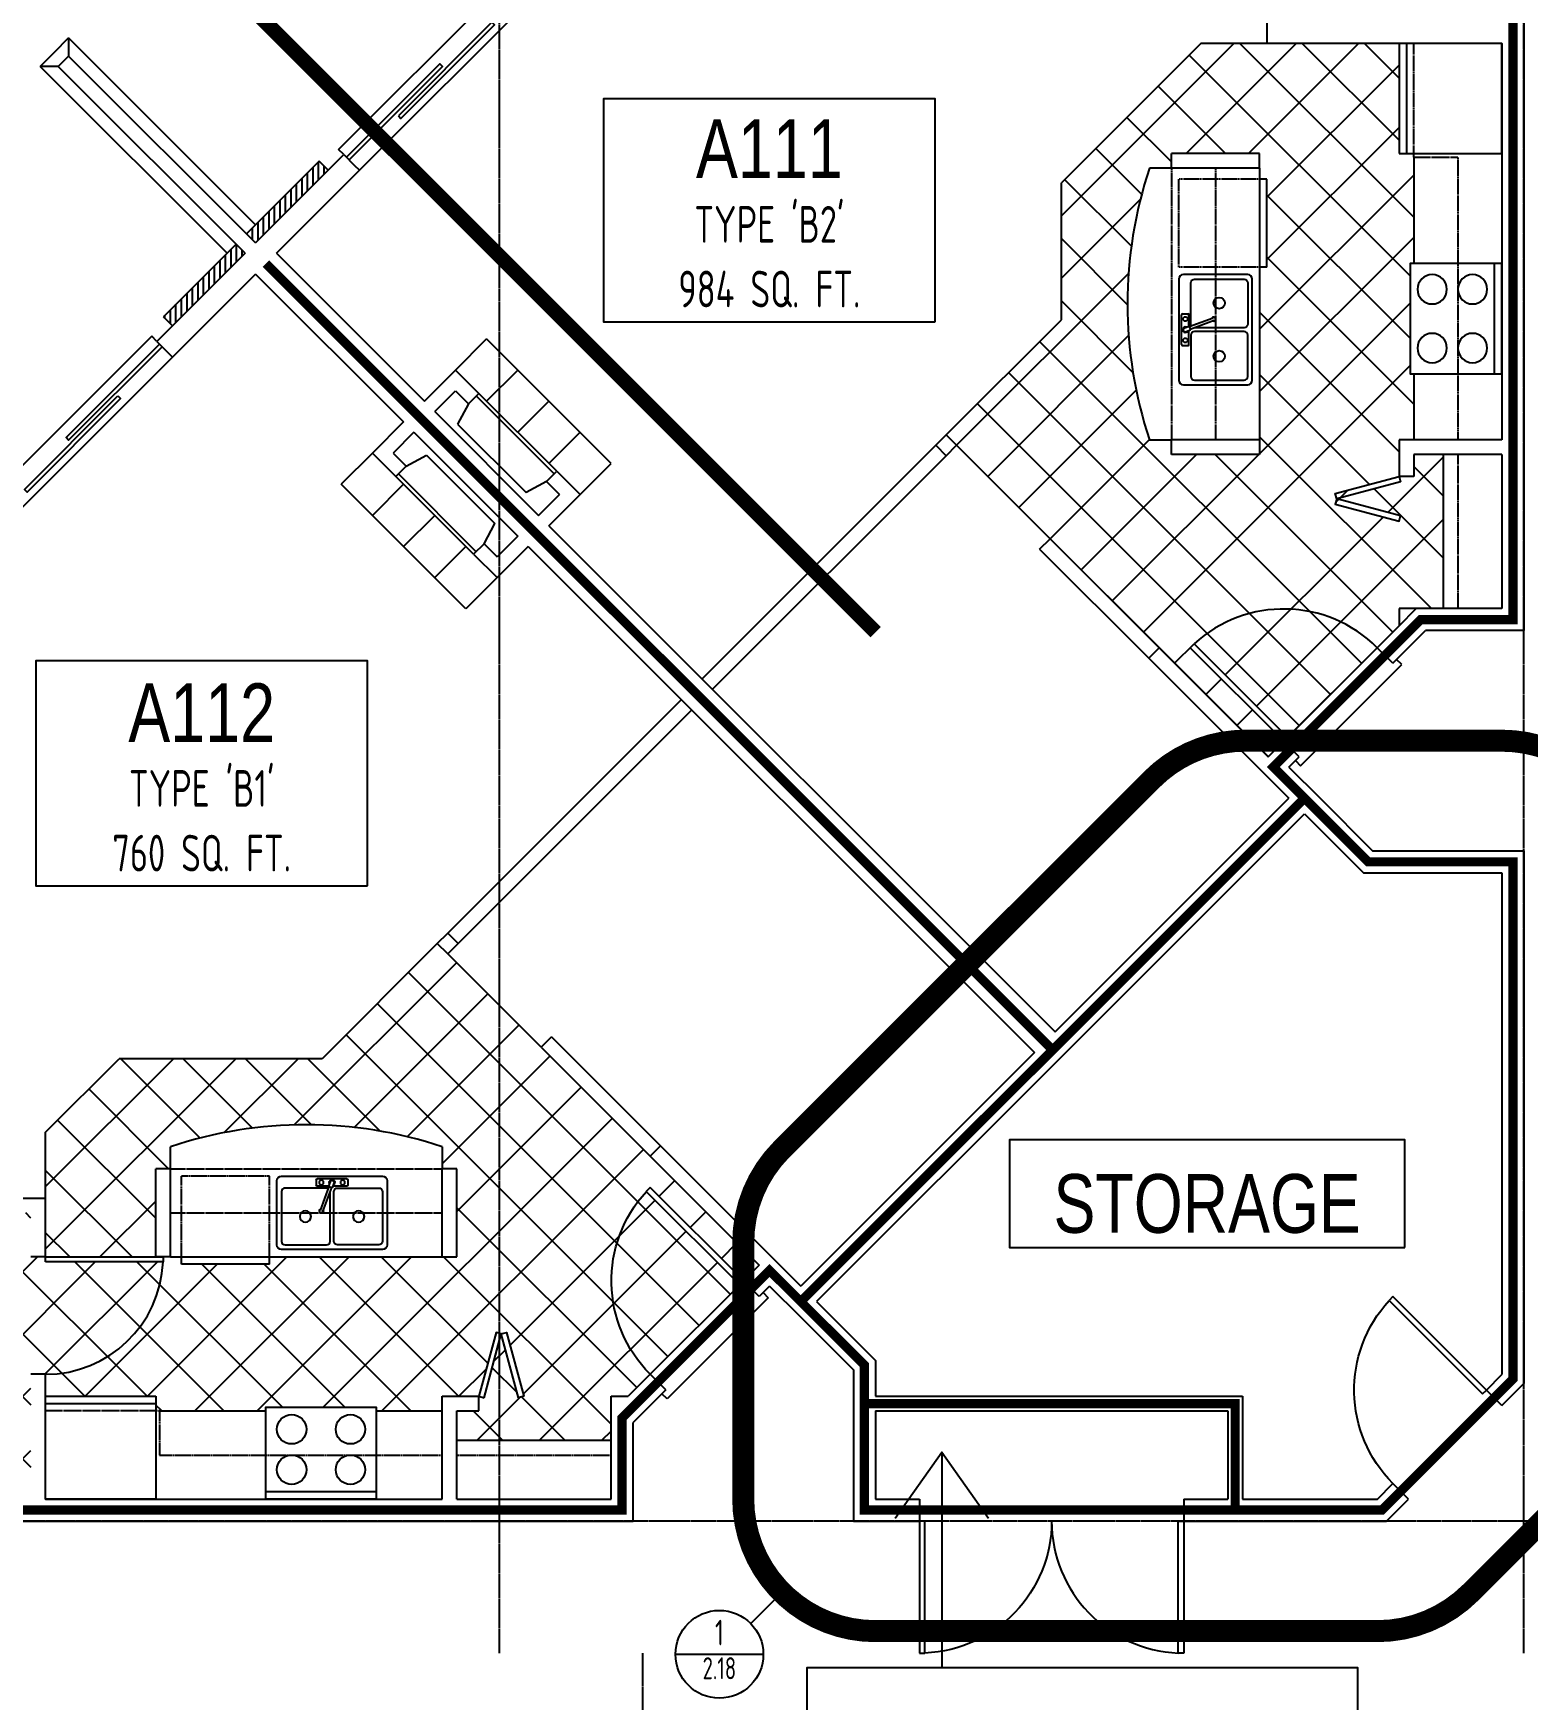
# Model space of a CAD drawing. Extents: x -2060 to 2145, y -590 to 992.
# Drawn here: x -630.6 to -223.6, y 29.4 to 483.4 of the extents above; entities that cross this region are included whole.
import ezdxf
from ezdxf.enums import TextEntityAlignment as Align

# ---------------------------------------------------------------- set-up
doc = ezdxf.new("R2010")
doc.units = 0
doc.header["$MEASUREMENT"] = 0
for name, pattern in [('CENTER2', [1.125, 0.75, -0.125, 0.125, -0.125]), ('GRIDLINE', [1.53125, 1.375, -0.0625, 0.03125, -0.0625]), ('HIDDEN2', [0.1875, 0.125, -0.0625])]:
    doc.linetypes.add(name, pattern=pattern)
doc.layers.get('0').update_dxf_attribs({"linetype": 'CONTINUOUS'})
for name, color, linetype in [('3', 85, 'CONTINUOUS'), ('FIRE SEPARATIONS', 44, 'CENTER2'), ('FURNITURE', 51, 'CONTINUOUS'), ('GRIDLINES', 65, 'GRIDLINE'), ('HATCH', 92, 'CONTINUOUS'), ('HIDDEN', 64, 'HIDDEN2'), ('STAIRS', 101, 'CONTINUOUS'), ('TEXT', 82, 'CONTINUOUS'), ('WALL', 215, 'CONTINUOUS')]:
    doc.layers.add(name, color=color, linetype=linetype)
doc.styles.add('128-AT', font='architxt.shx', dxfattribs={"width": 0.8, "height": 12})
doc.styles.add('128-ATT', font='archtitl.shx', dxfattribs={"width": 0.8, "height": 16})
doc.styles.add('AT', font='architxt.shx', dxfattribs={"width": 0.8})
doc.dimstyles.new('DIM96', dxfattribs={"dimscale": 96, "dimtxt": 0.09375, "dimasz": 0.09375, "dimexe": 0.0625, "dimexo": 0.0625, "dimgap": 0.0625, "dimtad": 1, "dimtoh": 1, "dimdec": 3, "dimzin": 3, "dimdsep": 46, "dimlunit": 4, "dimtxsty": 'AT', "dimcen": 0.09375, "dimdle": 0.0625, "dimclrd": 256, "dimclre": 256, "dimclrt": 82, "dimadec": 0, "dimazin": 0, "dimtfac": 1, "dimtdec": 3, "dimtofl": 0, "dimtmove": 2, "dimatfit": 3, "dimfxl": 1, "dimfrac": 2, "dimtolj": 1, "dimtzin": 0, "dimlwd": -1, "dimlwe": -1, "dimarcsym": 0})

# ---------------------------------------------------------------- blocks, each defined once
blk = doc.blocks.new('DOOR')
for p, q in [((0, 1), (0.0416666666667425, 1)), ((0, 0), (0, 1)), ((0.0416666666667425, 1), (0.0416666666667425, 0)), ((0.0416666666667425, 0), (0, 0))]:
    blk.add_line(p, q)
blk.add_arc((0, 0), 1, 0, 87.6119845367269)
blk = doc.blocks.new('DETAIL')
blk.add_line((650.3124458404477, 827), (674.2392682238292, 827))
blk.add_circle((662.2758570321384, 827), 11.96341119169073)
at = {"style": 'AT', "width": 0.8}
for tag, height, p in [('X', 7, (662.2758570321384, 829.4104423684057)), ('A-X.XX', 6, (662.2758570321384, 820.1988925270375))]:
    blk.add_attdef(tag, text='', height=height, dxfattribs=at).set_placement(p, align=Align.CENTER)
blk = doc.blocks.new('BF30')
at = {"flags": 128}
for points in [[(1.448888739433584, -0.3882285676537833), (6.107631551278956, 16.99843630554946), (4.658742811845371, 17.38666487320321), (0, 0)], [(10.76637436312433, -0.3882285676537833), (6.107631551278956, 16.99843630554946), (7.556520290712541, 17.38666487320321), (12.21526310255791, 0)]]:
    blk.add_lwpolyline(points, close=True, dxfattribs=at)
blk = doc.blocks.new('Fridge')
blk.add_line((30, -26), (0, -26))
blk.add_lwpolyline([(0, -28), (0, 0), (30, 0), (30, -28)], close=True)
blk = doc.blocks.new('RANGE')
blk.add_line((15, 2), (-15, 2))
blk.add_lwpolyline([(-15, 0), (-15, 25), (15, 25), (15, 0)], close=True)
for centre in [(-8, 19), (8, 19), (-8, 8), (8, 8)]:
    blk.add_circle(centre, 4)
blk = doc.blocks.new('KITSINK26')
for p, q in [((-4.30649740381159, -2.999999999999886), (-4.30649740381159, -4.499999999999772)), ((-4.05649740381159, -2.749999999999886), (4.05649740381159, -2.749999999999772)), ((-0.533927452665921, -3.948686581860215), (-0.077963886036514, -5.173990592625614)), ((0.5339274526661484, -3.551313418139102), (0.9898910192957828, -4.776617428904273)), ((4.30649740381159, -2.999999999999772), (4.30649740381159, -4.499999999999772)), ((-4.05649740381159, -4.749999999999772), (-0.2357404550616593, -4.749999999999772)), ((0.9898910192957828, -4.776617428904273), (-0.077963886036514, -5.173990592625614)), ((2.490692747960792, -11.61422182801459), (0.0732029449036418, -5.117737967329389)), ((0.8387241883558544, -4.832870054200611), (3.256213991413233, -11.32935391488558)), ((0.9799860669647841, -4.749999999999658), (4.05649740381159, -4.749999999999772))]:
    blk.add_line(p, q)
for points in [[(-13.75000000000023, -21.99999999999966), (13.75000000000023, -21.99999999999977, 0.4142135623729618), (15, -20.74999999999989), (15, -3.249999999999772, 0.4142135623730152), (13.75, -2.000000000000113), (-13.75, -1.999999999999772, 0.4142135623730418), (-15, -3.249999999999772), (-15, -20.74999999999977, 0.4142135623730685)], [(-1.500000000000227, -5.249999999999772), (-12.75, -5.249999999999886, 0.4142135623730951), (-13.75, -6.249999999999886), (-13.74999999999977, -19.74999999999988, 0.4142135623730951), (-12.74999999999977, -20.74999999999989), (-1.5, -20.74999999999989, 0.4142135623730975), (-0.5, -19.74999999999988), (-0.5000000000002274, -6.249999999999772, 0.4142135623730951)]]:
    blk.add_lwpolyline(points, format="xyb", close=True)
blk.add_lwpolyline([(1.036360790624712, -5.363975912556497, -0.1211115357942331), (1.500000000000227, -5.249999999999772), (12.75, -5.249999999999886, -0.4142135623730951), (13.75, -6.249999999999886), (13.74999999999977, -19.74999999999988, -0.4142135623730951), (12.74999999999977, -20.74999999999989), (1.5, -20.74999999999989, -0.4142135623730975), (0.5, -19.74999999999988), (0.5000000000002274, -6.264663251861293)], format="xyb")
for centre, radius in [((-2.905884556341334, -3.749999999999772), 0.6161289771062002), ((2.905884556341334, -3.749999999999772), 0.6161289771062002), ((-7.25, -12.99999999999988), 1.55), ((7.25, -12.99999999999988), 1.55)]:
    blk.add_circle(centre, radius)
for centre, radius, start, end in [((-4.05649740381159, -2.999999999999886), 0.25, 90, 180), ((-4.05649740381159, -4.499999999999772), 0.25, 180, 270), ((0, -3.749999999999772), 0.75, 339.8399985127696, 240.982764917319), ((0, -3.749999999999772), 0.5696971849339442, 20.41138171503227, 200.4113817150155), ((4.05649740381159, -2.999999999999772), 0.25, 0, 90), ((4.05649740381159, -4.499999999999772), 0.25, 270, 0), ((2.873453369687013, -11.47178787145003), 0.5335266681852318, 160.360953207974, 60.46181022212484)]:
    blk.add_arc(centre, radius, start, end)
blk = doc.blocks.new('DISHWASHER')
at = {"linetype": 'Continuous'}
blk.add_line((-26.00005509037271, 23.99999540914044), (-26.00000000005798, -4.5908595574e-06), dxfattribs=at)
for p, q in [((-26.00005509037271, 23.99999540914044), (-24.00005509036743, 23.99999540914044)), ((-26.00000000005798, -4.5908595574e-06), (-24.00000000005269, -4.5908595574e-06))]:
    blk.add_line(p, q)
at = {"linetype": 'HIDDEN2'}
for p, q in [((-24.00005509036743, 23.99999540914044), (-2.000055090309444, 23.99999540914043)), ((-2.000055090309444, 23.99999540914043), (-1.999999999994713, -4.5908595574e-06)), ((-24.00000000005269, -4.5908595574e-06), (-1.999999999994713, -4.5908595574e-06))]:
    blk.add_line(p, q, dxfattribs=at)
blk = doc.blocks.new('SLDR60')
for p, q in [((0, -7.1e-15), (0, -2.000000000000007)), ((0, -2.000000000000007), (72.00000000000001, -2.000000000000007)), ((72.00000000000001, -7.1e-15), (72.00000000000001, -2.000000000000007))]:
    blk.add_line(p, q)
at = {"flags": 128}
for points in [[(0, 1), (0, 2), (36, 2), (36, 1)], [(18, 3.000000000000007), (18, 4.000000000000007), (54, 4.000000000000007), (54, 3.000000000000007)]]:
    blk.add_lwpolyline(points, close=True, dxfattribs=at)

msp = doc.modelspace()

# ---------------------------------------------------------------- hatches: boundary and pattern name
at = {"layer": 'HATCH'}
h = msp.add_hatch(dxfattribs=at)
h.set_pattern_fill('ANSI37,_O', color=256, scale=96)
h.set_pattern_definition([(135, (-277.3725830020597, 456.0313832010337), (8.48528137423857, 8.485281374238571), []), (45, (-277.3725830020597, 456.0313832010337), (8.485281374238571, -8.48528137423857), [])])
h.paths.add_polyline_path([(-312.646754981755, 480.6831868166429), (-294.646754981755, 480.6831868166429), (-258.646752981755, 480.6831868166429), (-258.646752981755, 450.6831868166429), (-254.646752981755, 450.6831868166429), (-254.646752981755, 449.6831868166429), (-254.646752981755, 420.6831868166428), (-255.6467529817549, 420.6831868166428), (-255.6467529817549, 390.6831868166429), (-254.646752981755, 390.6831868166429), (-254.646752981755, 372.6831868166428), (-258.646752981755, 372.6831868166428), (-258.646752981755, 362.6831868166429), (-276.0334178549582, 358.0244440047975), (-275.6451892873045, 356.5755552653639), (-276.0334178549582, 355.1266665259304), (-258.646752981755, 350.467923714085), (-258.2585244141012, 351.9168124535186), (-275.6451892873045, 356.5755552653639), (-258.2585244141012, 361.2342980772093), (-258.646752981755, 362.6831868166429), (-254.646752981755, 362.6831868166429), (-254.646752981755, 368.6831868166428), (-246.646752981755, 368.6831868166428), (-246.646752981755, 326.6831868166429), (-258.646752981755, 326.6831868166429), (-258.646752981755, 322.0221484850443), (-264.6446609407019, 316.0242405260972, 0.4014423643456777), (-314.4956890143518, 317.084900697879), (-315.5563491861335, 316.0242405260972), (-290.1005050634177, 290.5683964033814), (-294.3431457505369, 286.3257557162624), (-324.0416305603719, 316.0242405260975), (-353.7401153702069, 345.7227253359323), (-379.195959492923, 371.1785694586478), (-382.0243866176695, 374.0069965833947), (-350.646752981755, 405.3846302193092), (-350.646752981755, 442.6831888166429)])
h.paths.add_polyline_path([(-294.646752981697, 443.6831914075023), (-296.6467529817549, 443.6831914075023), (-296.6467529817549, 446.6831868166428), (-296.6467529817549, 450.6831868166428), (-320.646752981755, 450.6831868166428), (-320.646752981755, 446.6831868166428), (-326.646752981755, 446.6831868166427, 0.1621621621621623), (-326.6467529817548, 372.6831868166428), (-320.646752981755, 372.6831868166429), (-320.646752981755, 368.6831868166428), (-296.6467529817549, 368.6831868166429), (-296.6467529817549, 372.6831868166429), (-296.6467529817549, 419.6831914075024), (-294.6466978913822, 419.6831914075024)], flags=16)
h.paths.add_polyline_path([(-320.646752981755, 446.6831868166428), (-320.646752981755, 372.6831868166429), (-308.646752981755, 372.6831868166429), (-308.646752981755, 387.6831868166428), (-299.8967529817552, 387.6831868166428, 0.4142135623730951), (-298.6467529817553, 388.9331868166427), (-298.6467529817552, 416.433186816643, 0.414213562373015), (-299.8967529817553, 417.6831868166428), (-308.646752981755, 417.6831868166428), (-308.646752981755, 446.6831868166428)], flags=0)
h.paths.add_polyline_path([(-300.8967529817551, 416.4331868166426), (-314.3967529817551, 416.4331868166428, 0.4142135623730951), (-315.3967529817551, 415.4331868166428), (-315.3967529817552, 404.183186816643, 0.1211115357942655), (-315.2827770691984, 403.7195476072674), (-315.8138829275545, 403.5219110049986), (-315.8967529817553, 403.7446064508982), (-315.8967529817552, 406.7396842204543, 0.4142135623730951), (-316.1467529817552, 406.9896842204544), (-317.6467529817552, 406.9896842204544, 0.4142135623730951), (-317.8967529817552, 406.7396842204543), (-317.8967529817551, 398.6266894128312, 0.4142135623730951), (-317.6467529817551, 398.3766894128312), (-316.1467529817552, 398.3766894128312, 0.4142135623730951), (-315.8967529817552, 398.6266894128312), (-315.8967529817552, 402.4474463615814), (-315.4727623891294, 402.6052229306062), (-315.5290150144256, 402.7563897615464), (-314.3820897298942, 403.183186816643), (-300.8967529817551, 403.1831868166428, 0.4142135623730974), (-299.8967529817551, 404.1831868166428), (-299.8967529817551, 415.4331868166425, 0.4142135623730951)], flags=0)
h.paths.add_polyline_path([(-309.1967529817551, 409.9331868166428, 1), (-306.096752981755, 409.9331868166428, 1)], flags=0)
h.paths.add_polyline_path([(-300.8967529817551, 402.1831868166428), (-314.3967529817552, 402.1831868166426, 0.4142135623730972), (-315.3967529817552, 401.1831868166425), (-315.3967529817551, 389.9331868166428, 0.4142135623730992), (-314.3967529817551, 388.9331868166428), (-300.8967529817551, 388.9331868166431, 0.4142135623730951), (-299.8967529817551, 389.9331868166431), (-299.8967529817551, 401.1831868166428, 0.4142135623731027)], flags=0)
h.paths.add_polyline_path([(-317.5128819588614, 405.5890713729842, 1), (-316.280624004649, 405.5890713729842, 1)], flags=0)
h.paths.add_polyline_path([(-309.1967529817551, 395.4331868166428, 1), (-306.096752981755, 395.4331868166428, 1)], flags=0)
h.paths.add_polyline_path([(-317.5128819588614, 399.7773022603015, 1), (-316.280624004649, 399.7773022603015, 1)], flags=0)
h.paths.add_polyline_path([(-314.4956890143518, 317.084900697879, -0.4014423643456765), (-264.644660940702, 316.0242405260972), (-289.0398448916361, 291.6290565751633)], flags=17)
h = msp.add_hatch(dxfattribs=at)
h.set_pattern_fill('ANSI31', color=256, scale=12, angle=45, style=0)
h.set_pattern_definition([(90, (-432.9360748631002, 147.7328266036989), (1.5, 2e-16), [])])
h.paths.add_polyline_path([(-552.790674274188, 448.606761998543), (-550.3158005400406, 446.1318882643957), (-570.1147904132905, 426.3328983911986), (-572.5896641474435, 428.8077721253515)])
h = msp.add_hatch(dxfattribs=at)
h.set_pattern_fill('ANSI31', color=256, scale=12, angle=45, style=0)
h.set_pattern_definition([(90, (-803.2935059634805, 78.03643383491745), (1.5, 2e-16), [])])
h.paths.add_polyline_path([(-575.4180912721895, 425.9793450006058), (-572.9432175380366, 423.5044712664528), (-592.7422074112334, 403.705481393203), (-595.2170811453806, 406.1803551273503)])
h = msp.add_hatch(dxfattribs=at)
h.set_pattern_fill('_USER,_O', color=256, scale=12, angle=45, double=1, pattern_type=0)
h.set_pattern_definition([(135, (-548.7350647363235, 128.9481220803489), (8.48528137423857, 8.485281374238571), []), (45, (-548.7350647363235, 128.9481220803489), (8.485281374238571, -8.48528137423857), [])])
h.paths.add_polyline_path([(-595.2935059634805, 148.7031005015817), (-595.2935059634805, 150.0364338349174), (-593.2935059634806, 150.0364338349174), (-590.2935105543401, 150.0364338349174), (-590.2935105543401, 148.0364338348594), (-566.2935105543401, 148.0363787445447), (-566.2935105543401, 150.0364338349174), (-519.2935059634805, 150.0364338349174), (-515.2935059634805, 150.0364338349174), (-515.2935059634805, 174.0364338349174), (-519.2935059634805, 174.0364338349174), (-519.2935059634804, 180.0364338349174, 0.1621621621621623), (-593.2935059634805, 180.0364338349174), (-593.2935059634806, 174.0364338349174), (-597.2935059634806, 174.0364338349174), (-597.2935059634806, 150.0364338349174), (-627.2935059634805, 150.0364338349174), (-627.2935059634805, 166.0364338349175), (-627.2935059634805, 184.0364338349174), (-607.2935059634804, 204.0364338349175), (-551.994949366147, 204.0364338349174), (-520.6173157302325, 235.414067470832), (-517.7888886054857, 232.5856403460851), (-492.33304448277, 207.1297962233694), (-462.6345596729351, 177.4313114135344), (-432.9360748631001, 147.7328266036994), (-437.178715550219, 143.4901859165802), (-462.6345596729349, 168.9460300392959), (-463.6952198447166, 167.8853698675142, 0.401442364345676), (-462.6345596729348, 118.0343417938644), (-468.632467631882, 112.0364338349174), (-473.2935059634805, 112.0364338349174), (-473.2935059634805, 100.0364338349174), (-515.2935059634805, 100.0364338349174), (-515.2935059634805, 108.0364338349174), (-509.2935059634806, 108.0364338349174), (-509.2935059634806, 112.0364338349174), (-507.844617224047, 111.6482052672636), (-503.1858744122017, 129.0348701404669), (-498.5271316003562, 111.6482052672636), (-497.0782428609227, 112.0364338349174), (-501.736985672768, 129.4230987081206), (-503.1858744122017, 129.0348701404669), (-504.6347631516352, 129.4230987081206), (-509.2935059634806, 112.0364338349174), (-519.2935059634805, 112.0364338349174), (-519.2935059634805, 108.0364338349174), (-537.2935059634805, 108.0364338349174), (-537.2935059634805, 109.0364338349174), (-567.2935059634806, 109.0364338349174), (-567.2935059634806, 108.0364338349174), (-596.2935059634806, 108.0364338349174), (-597.2935059634806, 108.0364338349174), (-597.2935059634806, 112.0364338349174), (-627.2935059634805, 112.0364338349174), (-627.2935059634805, 118.0364338349174, 0.401442364345675)])
h.paths.add_polyline_path([(-665.2935059634805, 162.0364338349174), (-631.2935059634805, 162.0364338349174), (-631.2935059634805, 150.0364338349174), (-627.2935059634805, 150.0364338349174), (-627.2935059634805, 148.7031005015817), (-595.2935059634805, 148.7031005015817, -0.4014423643456275), (-627.2935059634754, 118.0364338349174), (-631.2935059634805, 118.0364338349174), (-631.2935059634805, 84.03643383491745), (-665.2935059634805, 84.03643383491745)])
h.paths.add_polyline_path([(-636.2935059634805, 111.0364338349175), (-664.2935059634806, 111.0364338349175), (-664.2935059634806, 85.03643383491743), (-636.2935059634805, 85.03643383491747)], flags=16)
h.paths.add_polyline_path([(-642.2935059634806, 107.0364338349175), (-658.2935059634806, 107.0364338349175, 0.1677315794645632), (-659.5272126577139, 106.6105900509913), (-642.7550444250189, 91.03643383491739), (-642.2935059634806, 91.03643383491739, 0.414213562373096), (-640.2935059634805, 93.03643383491737), (-640.2935059634805, 105.0364338349175, 0.4142135623730951)], flags=0)
h.paths.add_polyline_path([(-463.6952198447123, 167.88536986751), (-438.2393757220008, 142.4295257447985), (-462.6345596729349, 118.0343417938645, -0.4014423643456273)], flags=17)

# ---------------------------------------------------------------- linework, layer by layer
at = {"layer": '3'}
for p, q in [((-567.286363288548, 420.6760441417107), (-355.1543289325798, 208.5440097857425)), ((-567.2863632885462, 420.6760441417081), (-355.15432893258, 208.5440097857421))]:
    msp.add_line(p, q, dxfattribs=at)
at = {"layer": 'FIRE SEPARATIONS', "ltscale": 0.5, "const_width": 2.5}
for points in [[(-800.2935059634806, 81.01837957291421), (-470.2935059634805, 81.03627118827791), (-470.2935059634805, 106.1327548161996), (-430.1076477383535, 146.3186130413265), (-421.6223663641151, 137.8333316670881), (-404.2935059634805, 120.5044712664534), (-404.2935059634805, 81.03643383491656), (-263.3452377915894, 81.03643383491728), (-227.6467529817548, 116.7349186447516), (-227.6467529817546, 257.6831868166437), (-267.1147904132906, 257.6831868166432), (-284.4436508139251, 275.0120472172775), (-292.928932188164, 283.4973285915161), (-252.7430739630372, 323.6831868166429), (-227.6467529817544, 323.6831868166429), (-227.6467529817551, 581.0182169174645), (-226.6467529817551, 581.0182169174645), (-173.646752981755, 581.0182169174645)], [(-353.0330085890205, 206.4226894421825), (-567.2863632885462, 420.6760441417081)], [(-284.4436508139251, 275.0120472172775), (-353.0330085890205, 206.4226894421825), (-421.6223663641151, 137.8333316670881)], [(-404.2935059634805, 110.0364338349172), (-303.2935059634806, 110.0364338349173), (-303.2935059634806, 81.03643383491698)]]:
    msp.add_lwpolyline(points, dxfattribs=at)
at = {"layer": 'FURNITURE'}
for p, q in [((-541.8305191658021, 446.1318882643843), (-490.9188309202989, 497.0435765097517)), ((-254.646752981755, 449.6831868166429), (-254.646752981755, 420.6831868166428)), ((-320.646752981755, 446.6831868166428), (-326.646752981755, 446.6831868166427)), ((-296.6467529817549, 446.6831868166428), (-296.6467529817549, 372.6831868166429)), ((-515.6675682619264, 391.6846661130579), (-507.1822868876878, 400.1699474872965)), ((-473.2411613907335, 366.2288219903422), (-507.1822868876878, 400.1699474872965)), ((-592.7422074112276, 395.2202000189586), (-643.6538956567233, 344.3085117735917)), ((-254.646752981755, 390.6831868166429), (-254.646752981755, 372.6831868166429)), ((-326.646752981755, 372.6831868166428), (-320.646752981755, 372.6831868166429)), ((-538.2949852598955, 369.0572491150888), (-546.7802666341343, 360.5719677408502)), ((-448.4924240492043, 307.5389591518588), (-384.8528137424158, 371.1785694586473)), ((-445.6639969244583, 304.7105320271125), (-382.0243866176695, 368.3501423339011)), ((-246.646752981755, 368.6831868166428), (-246.646752981755, 326.6831868166429)), ((-481.726442764972, 357.7435406161036), (-473.2411613907335, 366.2288219903422)), ((-512.8391411371799, 326.630842243896), (-546.7802666341343, 360.5719677408502)), ((-356.5685424949532, 342.894298211186), (-353.7401153702069, 345.7227253359323)), ((-353.7401153702069, 345.7227253359323), (-324.041630560372, 316.0242405260975)), ((-356.5685424949532, 342.894298211186), (-326.8700576851182, 313.1958134013513)), ((-504.3538597629413, 335.1161236181344), (-512.8391411371799, 326.630842243896)), ((-290.1005050634178, 290.5683964033815), (-264.644660940702, 316.0242405260972)), ((-285.5043109857053, 283.8508819821093), (-257.9271465194298, 311.4280464483846)), ((-257.9271465194298, 311.4280464483846), (-259.3413600818029, 312.8422600107577)), ((-454.1492782986964, 301.8821049023668), (-517.788888605485, 238.2424945955783)), ((-451.3208511739502, 299.0536777776207), (-514.9604614807389, 235.414067470832)), ((-286.9185245480783, 285.2650955444824), (-285.5043109857053, 283.8508819821093)), ((-489.5046173580237, 209.9582233481157), (-492.33304448277, 207.1297962233694)), ((-489.5046173580237, 209.9582233481157), (-459.8061325481889, 180.2597385382807)), ((-492.33304448277, 207.1297962233694), (-462.6345596729351, 177.4313114135344)), ((-593.2935059634806, 174.0364338349174), (-593.2935059634805, 180.0364338349174)), ((-519.2935059634804, 180.0364338349174), (-519.2935059634805, 174.0364338349174)), ((-593.2935059634806, 150.0364338349174), (-519.2935059634805, 150.0364338349174)), ((-437.1787155502191, 143.4901859165802), (-462.6345596729349, 118.0343417938645)), ((-430.461201128947, 138.8939918388677), (-458.0383655952223, 111.3168273725923)), ((-431.87541469132, 140.3082054012407), (-430.461201128947, 138.8939918388677)), ((-458.0383655952223, 111.3168273725923), (-459.4525791575954, 112.7310409349654)), ((-596.2935059634806, 108.0364338349174), (-567.2935059634806, 108.0364338349174)), ((-537.2935059634805, 108.0364338349174), (-519.2935059634805, 108.0364338349174)), ((-515.2935059634805, 100.0364338349174), (-473.2935059634805, 100.0364338349174))]:
    msp.add_line(p, q, dxfattribs=at)
for centre, start, end in [((-215.5634196484217, 409.6831868166428), 161.5779469183679, 198.4220530816328), ((-556.2935059634805, 68.95310050158423), 71.57794691836848, 108.4220530816315)]:
    msp.add_arc(centre, 117.0833333333332, start, end, dxfattribs=at)
at = {"layer": 'GRIDLINES'}
for p, q in [((-503.6467529817548, 42.01821691746454), (-503.646752981755, 961.5908043817309)), ((-224.6467529817548, 42.01821691746454), (-224.6467529817551, 961.5908043817309)), ((-188.6467529817587, 78.01821691746454), (-2030.070412170151, 78.01821691746454)), ((-464.646752981751, -557.981783082535), (-464.6467529817511, 42.01821691746454))]:
    msp.add_line(p, q, dxfattribs=at)
at = {"layer": 'HATCH'}
for p, q in [((-312.646754981755, 480.6831868166429), (-350.646752981755, 442.6831888166429)), ((-294.646754981755, 480.6831868166429), (-312.646754981755, 480.6831868166429)), ((-350.646752981755, 405.3846302193092), (-350.646752981755, 442.6831888166429)), ((-382.0243866176695, 374.0069965833948), (-350.646752981755, 405.3846302193092)), ((-507.1822868876878, 383.1993847388194), (-498.6970055134492, 391.6846661130579)), ((-498.6970055134492, 374.7141033645808), (-490.2117241392106, 383.1993847388194)), ((-490.2117241392105, 366.2288219903424), (-481.726442764972, 374.7141033645809)), ((-353.7401153702069, 345.7227253359323), (-379.195959492923, 371.1785694586478)), ((-529.8097038856572, 360.5719677408503), (-538.2949852598955, 352.0866863666117)), ((-521.3244225114184, 352.0866863666117), (-529.8097038856572, 343.6014049923731)), ((-512.8391411371801, 343.601404992373), (-521.3244225114184, 335.1161236181344)), ((-520.6173157302325, 235.414067470832), (-551.994949366147, 204.0364338349174)), ((-492.33304448277, 207.1297962233694), (-517.7888886054855, 232.5856403460854)), ((-627.2935059634805, 184.0364338349174), (-607.2935059634804, 204.0364338349175)), ((-551.994949366147, 204.0364338349174), (-607.2935059634804, 204.0364338349175)), ((-627.2935059634805, 166.0364338349175), (-627.2935059634805, 184.0364338349174))]:
    msp.add_line(p, q, dxfattribs=at)
at = {"layer": 'HIDDEN'}
for p, q in [((-254.646752981755, 449.6831868166429), (-254.646752981755, 480.6831868166429)), ((-254.646752981755, 449.6831868166429), (-242.6467529817549, 449.6831868166429)), ((-242.6467529817549, 449.6831868166429), (-242.6467529817549, 372.6831868166429)), ((-320.646752981755, 446.6831868166428), (-320.646752981755, 372.6831868166429)), ((-308.646752981755, 446.6831868166428), (-308.646752981755, 372.6831868166429)), ((-242.6467529817549, 368.6831868166428), (-242.6467529817549, 326.6831868166429)), ((-593.2935059634806, 174.0364338349174), (-519.2935059634805, 174.0364338349174)), ((-593.2935059634806, 162.0364338349174), (-519.2935059634805, 162.0364338349174)), ((-596.2935059634806, 108.0364338349174), (-627.2935059634805, 108.0364338349174)), ((-596.2935059634806, 108.0364338349174), (-596.2935059634806, 96.03643383491745)), ((-596.2935059634806, 96.03643383491745), (-519.2935059634805, 96.03643383491745)), ((-515.2935059634805, 96.03643383491745), (-473.2935059634805, 96.03643383491745))]:
    msp.add_line(p, q, dxfattribs=at)
at = {"layer": 'STAIRS'}
for p, q in [((-624.915565955248, 478.30524680841), (-621.0264786587221, 482.1943341049361)), ((-570.1147904132865, 431.2826458595004), (-621.0264786587221, 482.1943341049361)), ((-621.0264786587219, 482.1943341049361), (-621.0264786587219, 477.2445866366302)), ((-624.9155659552476, 478.3052468084102), (-628.8046532517737, 474.4161595118843)), ((-577.8929650063382, 423.5044712664488), (-628.8046532517737, 474.4161595118843)), ((-623.854905783468, 474.4161595118843), (-628.8046532517737, 474.4161595118844)), ((-550.315800540035, 446.1318882643901), (-552.7906742741883, 448.6067619985434)), ((-592.7422074112276, 403.7054813931971), (-595.2170811453806, 406.1803551273503)), ((-512.1320343559936, 382.4922779576328), (-515.0783126109375, 376.9532748383382)), ((-510.0107437612241, 384.6135685524022), (-488.7975403256278, 363.4003651168058)), ((-488.090403795651, 364.1075016467826), (-509.3036072312473, 385.3207050823789)), ((-515.0783126109375, 376.9532748383382), (-496.4578340396919, 358.3327962670925)), ((-529.1025971044705, 365.5217152091561), (-523.5635939851759, 368.4679934641)), ((-523.5635939851759, 368.4679934641), (-504.9431154139302, 349.8475148928543)), ((-531.2238876992398, 363.4004246143866), (-510.0106842636435, 342.1872211787903)), ((-510.7178207936203, 341.4800846488134), (-531.9310242292167, 362.6932880844098)), ((-490.9188309203972, 361.2790745220364), (-496.4578340396919, 358.3327962670925)), ((-507.8893936688741, 344.3085117735596), (-504.9431154139302, 349.8475148928543))]:
    msp.add_line(p, q, dxfattribs=at)
for points in [[(-552.790674274188, 448.606761998543), (-572.5896641474435, 428.8077721253515)], [(-575.4180912721893, 425.9793450006058), (-595.2170811453806, 406.1803551273503)]]:
    msp.add_lwpolyline(points, dxfattribs=at)
at = {"layer": 'TEXT'}
msp.add_line((-435.2346314604349, 50.09530833796274), (-426.7493500861962, 58.58058971220138), dxfattribs=at)
at = {"layer": 'TEXT', "color": 92, "linetype": 'Continuous', "const_width": 4, "flags": 128}
msp.add_lwpolyline([(-674.4577629140499, 593.5189298660739), (-401.2203461105623, 320.2815130625865)], dxfattribs=at)
at = {"layer": 'TEXT'}
for points in [[(-385.0156770443371, 404.8496426160244), (-385.0156770443371, 465.6130282595815), (-475.3490103776703, 465.6130282595815), (-475.3490103776703, 404.8496426160244)], [(-539.6235717560392, 251.1364454827256), (-539.6235717560392, 312.433164459616), (-629.9569050893723, 312.433164459616), (-629.9569050893723, 251.1364454827256)], [(-257.1313492838633, 152.5819722610363), (-257.1313492838633, 181.9153055943696), (-364.7580159505299, 181.9153055943696), (-364.7580159505299, 152.5819722610363)], [(-269.9192272380608, 8.722012630649761), (-269.9192272380608, 38.0553459639831), (-420.0189583453766, 38.05534596398309), (-420.0189583453766, 8.722012630649772)]]:
    msp.add_lwpolyline(points, close=True, dxfattribs=at)
at = {"layer": 'TEXT', "color": 92, "linetype": 'Continuous', "const_width": 6, "flags": 128}
msp.add_lwpolyline([(-230.6467529817546, 290.6831868166433), (-300.5298705274402, 290.6831868166433, 0.1989123673796601), (-325.9857146501561, 280.1390309393589), (-426.7493500861965, 179.3753955033165, 0.1989123673796558), (-437.2935059634805, 153.919551380601), (-437.2935059634805, 84.03643383491715, 0.4142135623730951), (-401.2935059634806, 48.03643383491714), (-264.5878784787092, 48.03643383491714, 0.1989123673796561), (-239.1320343559937, 58.58058971220126), (-205.1909088590392, 92.521715209155, 0.1989123673796603), (-194.6467529817546, 117.9775593318709), (-194.6467529817546, 254.6831868166433, 0.4142135623730951)], format="xyb", close=True, dxfattribs=at)
at = {"layer": 'WALL'}
for p, q in [((-224.646752981755, 578.0182169174643), (-224.646752981755, 320.683186816643)), ((-294.646754981755, 495.6831868166428), (-294.646754981755, 480.6831868166429)), ((-622.440692221095, 475.8303730742571), (-621.0264786587219, 477.2445866366302)), ((-570.1147904132905, 426.3328983911986), (-621.0264786587219, 477.2445866366301)), ((-230.6467529817549, 480.6831868166429), (-294.646754981755, 480.6831868166429)), ((-230.6467529817549, 480.6831868166429), (-230.6467529817549, 372.6831868166429)), ((-622.4406922210948, 475.8303730742573), (-623.854905783468, 474.4161595118843)), ((-572.9432175380365, 423.5044712664529), (-623.854905783468, 474.4161595118843)), ((-570.1147904132905, 426.3328983911986), (-546.0731598529158, 450.3745289515093)), ((-546.0731598529155, 450.3745289515092), (-543.2447327281693, 447.546101826763)), ((-296.6467529817549, 450.6831868166428), (-320.646752981755, 450.6831868166428)), ((-320.646752981755, 446.6831868166428), (-320.646752981755, 450.6831868166428)), ((-296.6467529817549, 446.6831868166428), (-296.6467529817549, 450.6831868166428)), ((-564.4579361637961, 423.5044712664507), (-541.8305191658021, 446.1318882643843)), ((-543.2447327281693, 447.546101826763), (-541.8305191658021, 446.1318882643843)), ((-296.6467529817549, 446.6831868166428), (-320.646752981755, 446.6831868166428)), ((-572.9432175380363, 423.504471266453), (-596.984848098347, 399.4628407060781)), ((-564.4579361637961, 423.5044712664507), (-524.152849636165, 383.1993847388194)), ((-570.1147904132904, 417.8476170169604), (-592.7422074112278, 395.2202000189588)), ((-570.1147904132904, 417.8476170169604), (-529.8097038856572, 377.5425304893273)), ((-596.9848480983468, 399.4628407060779), (-594.1564209736006, 396.6344135813317)), ((-594.1564209736006, 396.6344135813317), (-592.7422074112278, 395.2202000189588)), ((-524.152849636165, 383.1993847388194), (-515.6675682619264, 391.6846661130579)), ((-515.6675682619264, 391.6846661130579), (-509.3036072312473, 385.3207050823789)), ((-521.3244225114188, 380.3709576140732), (-515.6675682619264, 386.0278118635656)), ((-515.6675682619264, 386.0278118635656), (-512.1320343559935, 382.4922779576328)), ((-512.1320343559935, 382.4922779576328), (-509.3036072312473, 385.3207050823789)), ((-529.8097038856572, 377.5425304893273), (-538.2949852598955, 369.0572491150888)), ((-521.3244225114188, 380.3709576140732), (-493.0401512639567, 352.0866863666113)), ((-526.9812767609109, 374.7141033645812), (-532.6381310104034, 369.0572491150888)), ((-526.9812767609109, 374.7141033645812), (-498.697005513449, 346.4298321171192)), ((-296.6467529817549, 372.6831868166429), (-320.646752981755, 372.6831868166429)), ((-320.646752981755, 368.6831868166428), (-320.646752981755, 372.6831868166429)), ((-296.6467529817549, 372.6831868166429), (-296.6467529817549, 368.6831868166429)), ((-258.646752981755, 372.6831868166428), (-258.646752981755, 362.6831868166429)), ((-230.6467529817549, 372.6831868166429), (-258.646752981755, 372.6831868166428)), ((-538.2949852598955, 369.0572491150888), (-531.9310242292167, 362.6932880844098)), ((-532.6381310104034, 369.0572491150888), (-529.1025971044705, 365.521715209156)), ((-296.6467529817549, 368.6831868166429), (-320.646752981755, 368.6831868166428)), ((-254.646752981755, 368.6831868166428), (-254.646752981755, 362.6831868166429)), ((-230.6467529817549, 368.6831868166429), (-254.646752981755, 368.6831868166428)), ((-230.6467529817549, 368.6831868166429), (-230.6467529817549, 326.6831868166429)), ((-529.1025971044705, 365.521715209156), (-531.9310242292167, 362.6932880844098)), ((-490.9188309203972, 361.2790745220364), (-488.090403795651, 364.1075016467826)), ((-488.090403795651, 364.1075016467826), (-481.726442764972, 357.7435406161036)), ((-490.9188309203972, 361.2790745220364), (-487.3832970144644, 357.7435406161036)), ((-254.646752981755, 362.6831868166429), (-258.646752981755, 362.6831868166429)), ((-493.0401512639567, 352.0866863666113), (-487.3832970144644, 357.7435406161036)), ((-490.2117241392106, 349.2582592418651), (-481.726442764972, 357.7435406161036)), ((-498.697005513449, 346.4298321171192), (-504.3538597629413, 340.7729778676269)), ((-490.2117241392106, 349.2582592418651), (-352.325901807834, 211.3724369104882)), ((-507.8893936688741, 344.3085117735596), (-510.7178207936203, 341.4800846488134)), ((-510.7178207936203, 341.4800846488134), (-504.3538597629413, 335.1161236181344)), ((-507.8893936688741, 344.3085117735596), (-504.3538597629413, 340.7729778676269)), ((-495.8685783887028, 343.6014049923731), (-504.3538597629413, 335.1161236181344)), ((-495.8685783887028, 343.6014049923731), (-357.982756057326, 205.7155826609965)), ((-230.6467529817549, 326.6831868166429), (-258.646752981755, 326.6831868166429)), ((-258.646752981755, 326.6831868166429), (-258.646752981755, 322.0221484850443)), ((-264.6446609407019, 316.0242405260972), (-258.646752981755, 322.0221484850443)), ((-260.4020202535827, 311.7815998389781), (-251.5004332759179, 320.683186816643)), ((-224.646752981755, 320.683186816643), (-251.5004332759179, 320.683186816643)), ((-326.8700576851182, 313.1958134013513), (-324.041630560372, 316.0242405260975)), ((-324.0416305603719, 316.0242405260975), (-294.3431457505369, 286.3257557162624)), ((-260.4020202535828, 311.7815998389781), (-264.644660940702, 316.0242405260973)), ((-326.8700576851182, 313.1958134013513), (-288.6862915010446, 275.0120472172777)), ((-294.3431457505369, 286.3257557162624), (-290.1005050634177, 290.5683964033814)), ((-285.8578643762985, 286.3257557162623), (-290.1005050634177, 290.5683964033815)), ((-288.6862915010447, 283.4973285915161), (-285.8578643762985, 286.3257557162624)), ((-288.6862915010447, 283.4973285915161), (-280.2010101268061, 275.0120472172775)), ((-352.325901807834, 211.3724369104882), (-288.6862915010446, 275.0120472172777)), ((-280.1919016680756, 275.0029387585473), (-265.8721497261715, 260.6831868166432)), ((-350.9116882454606, 204.301369098623), (-284.4436508139253, 270.7694065301583)), ((-284.4345423551949, 270.760298071428), (-268.3574311004102, 254.6831868166432)), ((-265.8721497261715, 260.6831868166432), (-224.6467529817546, 260.6831868166432)), ((-224.6467529817551, 260.6831868166432), (-224.6467529817548, 115.4922779576325)), ((-268.3574311004102, 254.6831868166432), (-230.6467529817548, 254.6831868166432)), ((-230.6467529817551, 254.6831868166432), (-230.6467529817548, 117.9775593318713)), ((-357.982756057326, 205.7155826609965), (-421.6223663641153, 142.0759723542071)), ((-350.9116882454607, 204.3013690986231), (-417.379725676996, 137.8333316670877)), ((-459.8061325481889, 180.2597385382807), (-462.6345596729351, 177.4313114135344)), ((-462.6345596729351, 177.4313114135344), (-432.9360748631001, 147.7328266036994)), ((-459.8061325481889, 180.2597385382806), (-421.6223663641153, 142.0759723542071)), ((-597.2935059634806, 150.0364338349174), (-597.2935059634806, 174.0364338349174)), ((-593.2935059634806, 174.0364338349174), (-597.2935059634806, 174.0364338349174)), ((-593.2935059634806, 150.0364338349174), (-593.2935059634806, 174.0364338349174)), ((-519.2935059634805, 150.0364338349174), (-519.2935059634805, 174.0364338349174)), ((-515.2935059634805, 174.0364338349174), (-519.2935059634805, 174.0364338349174)), ((-515.2935059634805, 150.0364338349174), (-515.2935059634805, 174.0364338349174)), ((-674.2935059634805, 166.0364338349174), (-627.2935059634805, 166.0364338349174)), ((-627.2935059634805, 150.0364338349174), (-627.2935059634805, 166.0364338349175)), ((-627.2935059634805, 150.0364338349174), (-631.2935059634805, 150.0364338349174)), ((-593.2935059634806, 150.0364338349174), (-597.2935059634806, 150.0364338349174)), ((-519.2935059634805, 150.0364338349174), (-515.2935059634805, 150.0364338349174)), ((-432.9360748631001, 147.7328266036994), (-437.178715550219, 143.4901859165802)), ((-432.9360748631, 139.2475452294609), (-437.1787155502191, 143.4901859165801)), ((-430.1076477383538, 142.0759723542071), (-432.9360748631, 139.2475452294609)), ((-430.1076477383538, 142.0759723542071), (-421.6223663641152, 133.5906909799685)), ((-417.3706172182653, 137.8242232083573), (-401.2935059634806, 121.7471119535726)), ((-421.6132579053846, 133.581582521238), (-407.2935059634805, 119.2618305793341)), ((-407.2935059634805, 119.2618305793341), (-407.2935059634805, 78.03643383491726)), ((-401.2935059634806, 121.7471119535726), (-401.2935059634806, 112.0364338349172)), ((-627.2935059634805, 118.0364338349174), (-631.2935059634805, 118.0364338349174)), ((-627.2935059634805, 84.03643383491745), (-627.2935059634805, 118.0364338349174)), ((-462.6345596729349, 118.0343417938644), (-468.6324676318819, 112.0364338349174)), ((-458.3919189858158, 113.7917011067452), (-467.2935059634806, 104.8901141290804)), ((-458.3919189858157, 113.7917011067452), (-462.634559672935, 118.0343417938644)), ((-234.8893936688737, 113.734918644752), (-230.6467529817548, 117.9775593318713)), ((-230.6467529817542, 109.4922779576329), (-234.8893936688737, 113.734918644752)), ((-230.6467529817548, 109.4922779576327), (-224.6467529817548, 115.4922779576325)), ((-519.2935059634805, 112.0364338349174), (-509.2935059634806, 112.0364338349174)), ((-519.2935059634805, 84.03643383491745), (-519.2935059634805, 112.0364338349174)), ((-509.2935059634806, 108.0364338349174), (-509.2935059634806, 112.0364338349174)), ((-473.2935059634805, 84.03643383491745), (-473.2935059634805, 112.0364338349174)), ((-473.2935059634805, 112.0364338349174), (-468.6324676318819, 112.0364338349174)), ((-401.2935059634806, 112.0364338349172), (-301.2935059634803, 112.0364338349172)), ((-301.2935059634803, 112.0364338349172), (-301.2935059634808, 84.03643383491726)), ((-515.2935059634805, 108.0364338349174), (-509.2935059634806, 108.0364338349174)), ((-515.2935059634805, 84.03643383491745), (-515.2935059634805, 108.0364338349174)), ((-467.2935059634806, 78.03643383491745), (-467.2935059634806, 104.8901141290804)), ((-401.2935059634806, 108.0364338349172), (-401.2935059634806, 84.03643383491726)), ((-401.2935059634806, 108.0364338349172), (-305.2935059634806, 108.0364338349172)), ((-305.2935059634806, 108.0364338349172), (-305.2935059634806, 84.03643383491726)), ((-264.5878784787092, 84.03643383491726), (-260.3452377915896, 88.2790745220366)), ((-256.1025971044703, 84.03643383491726), (-260.3452377915898, 88.2790745220366)), ((-627.2935059634805, 84.03643383491745), (-519.2935059634805, 84.03643383491745)), ((-515.2935059634805, 84.03643383491745), (-473.2935059634805, 84.03643383491745)), ((-401.2935059634806, 84.03643383491726), (-389.2935013543679, 84.03643383491728)), ((-389.2935013543681, 84.03643383491726), (-389.2935013543681, 78.03643383491726)), ((-317.2935013543679, 84.03643383491728), (-305.2935059634806, 84.03643383491726)), ((-317.2935013543681, 84.03643383491726), (-317.2935013543681, 78.03643383491725)), ((-301.2935059634808, 84.03643383491726), (-264.5878784787092, 84.03643383491726)), ((-262.1025971044705, 78.03643383491726), (-256.1025971044703, 84.03643383491726)), ((-803.2935059634805, 78.03643383491745), (-467.2935059634806, 78.03643383491745)), ((-407.2935059634805, 78.03643383491726), (-389.2935013543681, 78.03643383491725)), ((-317.2935013543681, 78.03643383491725), (-262.1025971044705, 78.03643383491726))]:
    msp.add_line(p, q, dxfattribs=at)
for points in [[(-382.0243866176689, 374.0069965833942), (-384.8528137424158, 371.1785694586473), (-382.0243866176695, 368.3501423339011), (-379.1959594929226, 371.178569458648)], [(-520.6173157302319, 235.4140674708314), (-517.788888605485, 238.2424945955782), (-514.9604614807389, 235.4140674708319), (-517.7888886054857, 232.5856403460851)]]:
    msp.add_lwpolyline(points, close=True, dxfattribs=at)

# ---------------------------------------------------------------- block references
at = {"layer": 'FURNITURE', "extrusion": (0, 0, -1), "zscale": -1}
for name, p, rotation in [('SLDR60', (546.0731598529479, 450.3745289515414), 135), ('Fridge', (230.6467529817549, 450.6831868166429), 90), ('RANGE', (230.6467529817549, 405.6831868166429), 270), ('DISHWASHER', (590.2935059634805, 174.0364338349174), 90)]:
    msp.add_blockref(name, p, dxfattribs=dict(at, rotation=rotation))
at = {"layer": 'FURNITURE'}
for name, p, rotation in [('DISHWASHER', (-320.646752981755, 443.6831868166428), 180), ('KITSINK26', (-320.646752981755, 402.6831868166428), 90), ('SLDR60', (-596.9848480983792, 399.4628407061102), 225), ('BF30', (-258.646752981755, 350.467923714085), 90), ('Fridge', (-597.2935059634806, 84.03643383491745), 180)]:
    msp.add_blockref(name, p, dxfattribs=dict(at, rotation=rotation))
for p, xscale, yscale, zscale, rotation in [((-290.1005050634178, 290.5683964033815), 36, 36, 36, 45.00000000000002), ((-627.2935059634805, 150.0364338349174), 32, 32, 32, 270), ((-234.8893936688742, 113.7349186447522), -36, 36, 36, 45.00000000000008), ((-389.2935013543681, 78.03643383491725), -36, 36, 36, 180), ((-317.2935013543679, 78.03643383491725), 36, 36, 36, 180)]:
    msp.add_blockref('DOOR', p, dxfattribs=dict(at, xscale=xscale, yscale=yscale, zscale=zscale, rotation=rotation))
at = {"layer": 'FURNITURE', "extrusion": (0, 0, -1), "zscale": -1}
for name, p in [('KITSINK26', (549.2935059634805, 174.0364338349174)), ('BF30', (497.0782428609227, 112.0364338349174))]:
    msp.add_blockref(name, p, dxfattribs=at)
at = {"layer": 'FURNITURE', "extrusion": (0, 0, -1), "xscale": 36, "yscale": 36, "zscale": -36, "rotation": 315}
msp.add_blockref('DOOR', (437.1787155502191, 143.4901859165803), dxfattribs=at)
at = {"layer": 'FURNITURE'}
msp.add_blockref('RANGE', (-552.2935059634805, 84.03643383491745), dxfattribs=at)
at = {"layer": 'TEXT'}
msp.add_blockref('DETAIL', (-1106.064575564267, -785.2683512504797), dxfattribs=at).add_auto_attribs({'X': '1', 'A-X.XX': '2.18'})

# ---------------------------------------------------------------- texts
at = {"layer": 'TEXT', "width": 0.8}
for s, height, style, p in [('A111', 16, '128-ATT', (-430.1823437110037, 444.0130282595815)), ("TYPE 'B2'", 10, '128-AT', (-430.1823437110039, 426.3896687711362)), ('984 SQ. FT.', 10, '128-AT', (-430.1823437110036, 408.766309282691)), ('A112', 16, '128-ATT', (-584.790238422706, 290.2998311262827)), ("TYPE 'B1'", 10, '128-AT', (-584.7902384227059, 272.6764716378375)), ('760 SQ. FT.', 10, '128-AT', (-584.7902384227056, 255.0531121493923))]:
    msp.add_text(s, height=height, dxfattribs=dict(at, style=style)).set_placement(p, align=Align.CENTER)
at = {"layer": 'TEXT', "style": '128-ATT', "width": 0.8}
msp.add_text('STORAGE', height=16, dxfattribs=at).set_placement((-310.9446826171966, 151.7819722610363), align=Align.BOTTOM_CENTER)

# ---------------------------------------------------------------- leaders
at = {"layer": 'TEXT'}
msp.add_leader([(-383.2234285546942, 96.83429276004426), (-383.2234285546942, 38.05534596398309)], dimstyle='DIM96', override={"dimasz": 0.1875, "dimgap": 0.0625, "dimtad": 0, "dimldrblk": 'Open90'}, dxfattribs=at)

doc.saveas('drawing.dxf')
